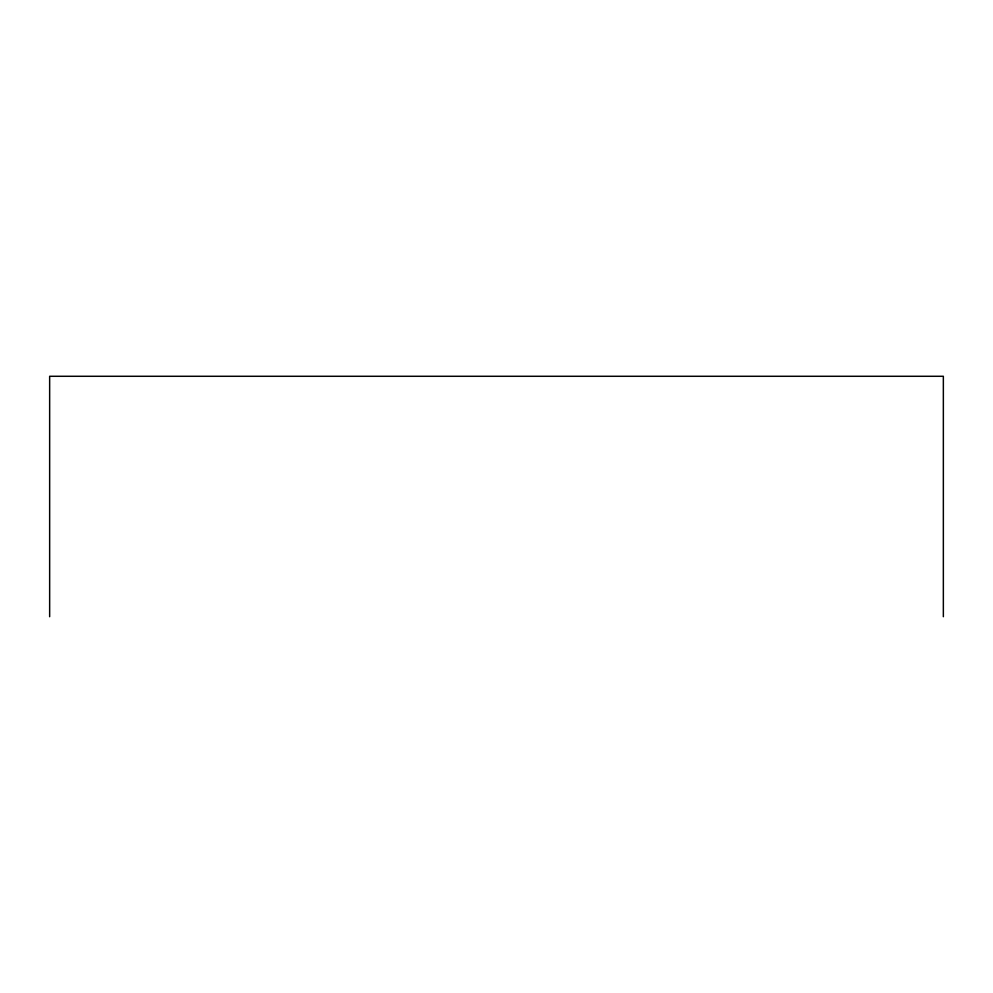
<?xml version="1.0" encoding="UTF-8"?>
<svg xmlns="http://www.w3.org/2000/svg" width="993" height="993" viewBox="0 0 993 993"><rect width="100%" height="100%" fill="white"/><g stroke="black" fill="none" stroke-linecap="round" stroke-linejoin="round"><path stroke-width="1.49" d="M943.35 616.715L943.35 376.285L49.65 376.285L49.65 616.715"/></g></svg>
